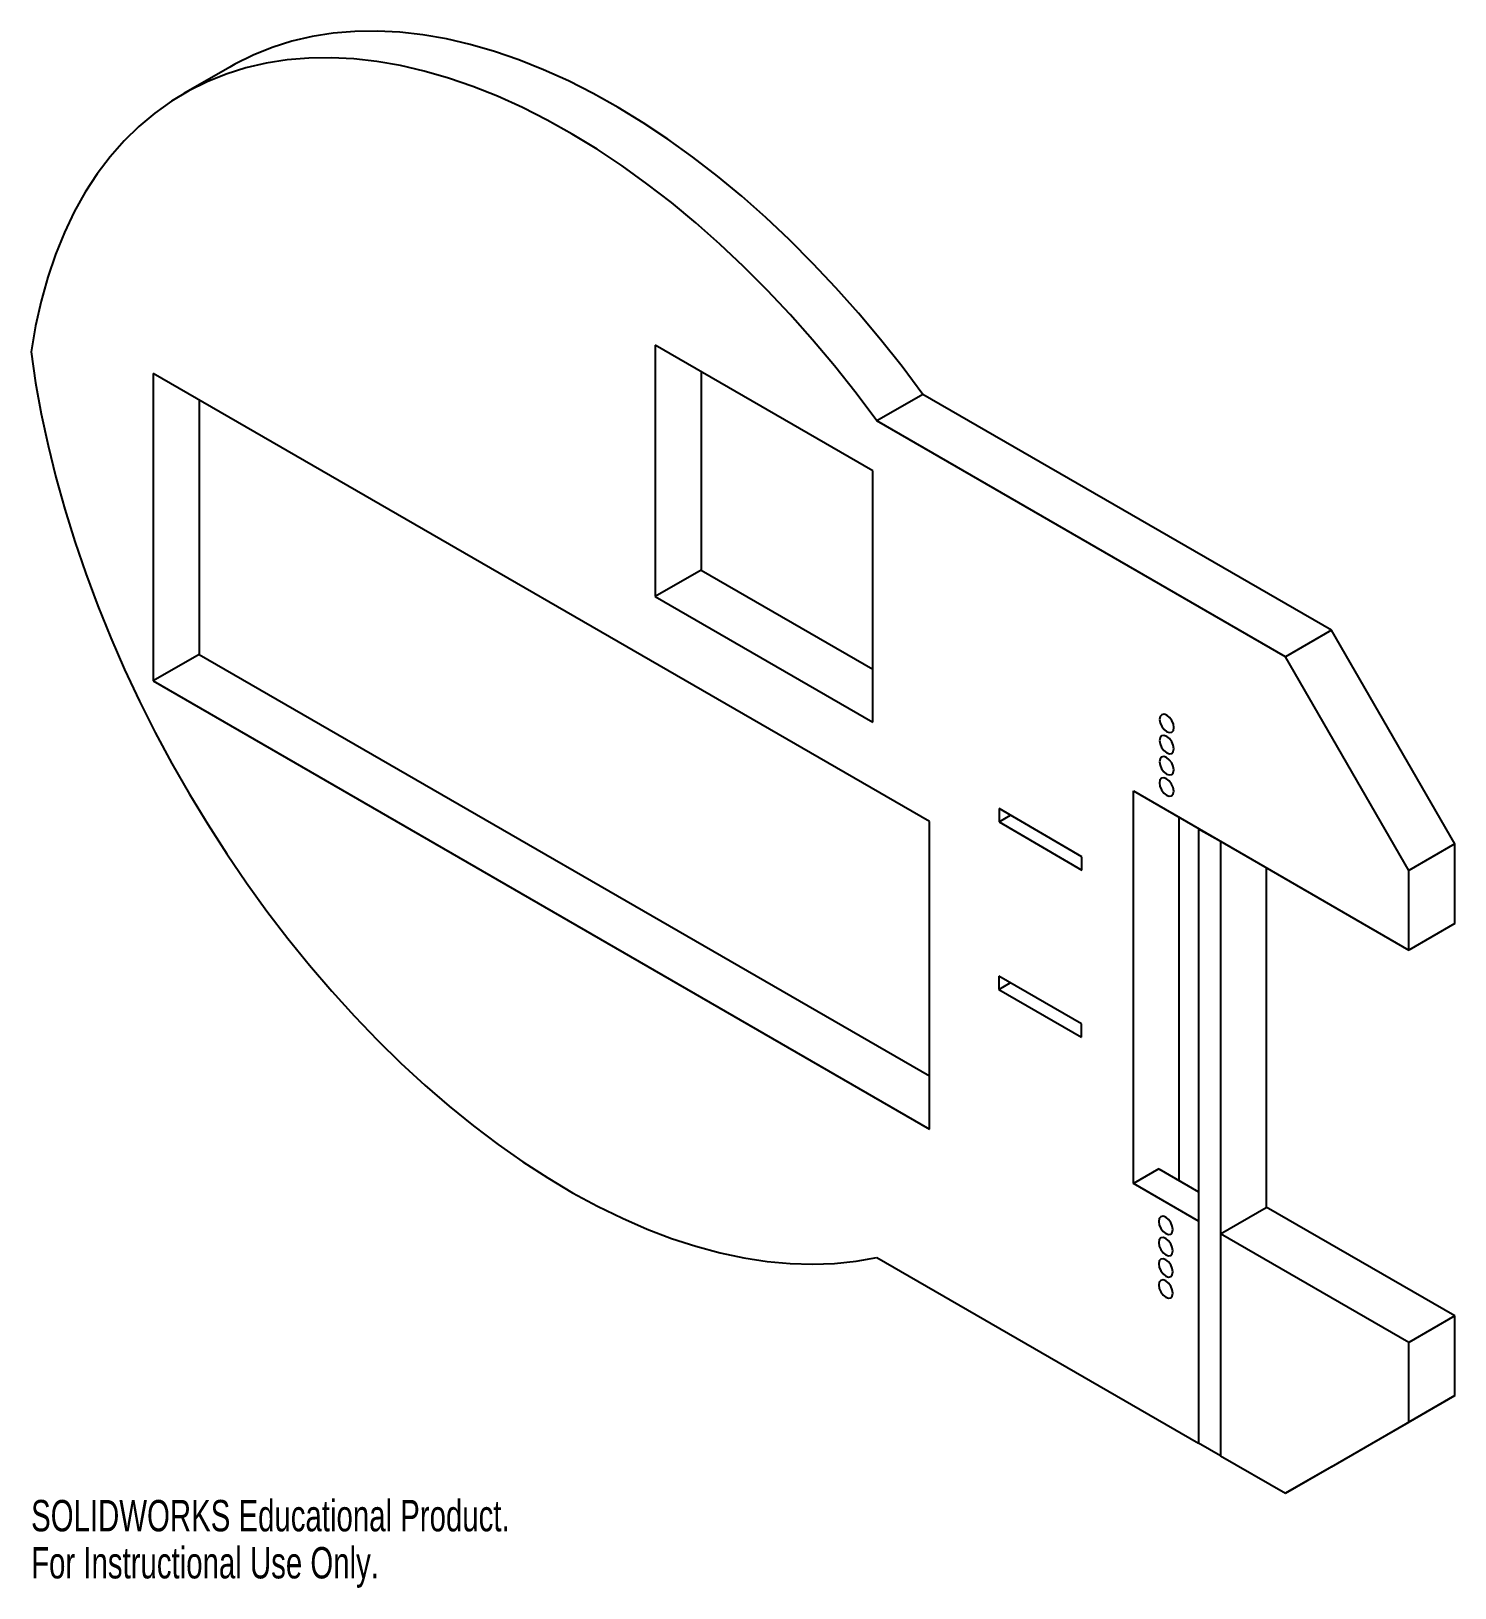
# Paper-space layout '_Isometric' of a CAD drawing. Header units: millimetres. Extents: x -177 to 42, y -97 to 143.
import ezdxf

# ---------------------------------------------------------------- set-up
doc = ezdxf.new("R2010")
doc.units = ezdxf.units.MM
doc.styles.add('SLDTEXTSTYLE0', font='TXT', dxfattribs={"width": 0.7})

psp = doc.layouts.new('_Isometric')

# ---------------------------------------------------------------- linework, layer by layer
at = {"color": 7, "linetype": 'Continuous', "lineweight": 25}
for p, q in [((-146.2, 137.59), (-153.27, 133.51)), ((-47.18, 75.41), (-80.7, 94.76)), ((-80.7, 94.76), (-80.7, 56.06)), ((-38.48, 21.44), (-157.98, 90.43)), ((-157.98, 90.43), (-157.98, 43.07)), ((-73.62, 90.68), (-73.62, 60.15)), ((-150.9, 86.34), (-150.9, 47.16)), ((-39.48, 87.2), (-46.56, 83.12)), ((23.43, 50.88), (-39.48, 87.2)), ((16.36, 46.79), (-46.56, 83.12)), ((-47.18, 36.71), (-47.18, 75.41)), ((-73.62, 60.15), (-80.7, 56.06)), ((-73.62, 60.15), (-47.18, 44.88)), ((-80.7, 56.06), (-47.18, 36.71)), ((23.43, 50.88), (16.36, 46.79)), ((42.43, 17.97), (23.43, 50.88)), ((-150.9, 47.16), (-157.98, 43.07)), ((-150.9, 47.16), (-38.48, -17.74)), ((35.36, 13.89), (16.36, 46.79)), ((-157.98, 43.07), (-38.48, -25.92)), ((-7.07, 26.13), (35.36, 1.64)), ((-7.07, -34.29), (-7.07, 26.13)), ((-27.73, 23.42), (-27.74, 21.38)), ((-27.74, 21.38), (-25.97, 22.4)), ((-15, 16), (-27.73, 23.42)), ((0.01, -33.88), (0.01, 22.04)), ((-38.48, -25.92), (-38.48, 21.44)), ((-27.74, 21.38), (-15.01, 13.96)), ((2.98, 20.32), (2.98, -74.29)), ((2.98, 20.32), (6.34, 18.38)), ((2.99, 20.32), (2.98, 20.32)), ((6.34, 18.38), (6.34, -76.23)), ((6.34, 18.38), (6.35, 18.38)), ((42.43, 17.97), (35.36, 13.89)), ((42.43, 5.72), (42.43, 17.97)), ((-15.01, 13.96), (-15, 16)), ((13.38, 14.32), (13.38, -37.98)), ((35.36, 1.64), (35.36, 13.89)), ((42.43, 5.72), (35.36, 1.64)), ((-27.79, -2.38), (-27.79, -4.43)), ((-15.06, -9.72), (-27.79, -2.38)), ((-27.79, -4.43), (-26.02, -3.4)), ((-27.79, -4.43), (-15.06, -11.77)), ((-15.06, -11.77), (-15.06, -9.72)), ((-3.17, -32.04), (-7.07, -34.29)), ((-3.17, -32.04), (2.98, -35.6)), ((2.98, -40.1), (-7.07, -34.29)), ((6.35, -42.04), (13.38, -37.98)), ((42.43, -54.7), (13.38, -37.93)), ((6.35, -42.04), (6.35, -76.23)), ((35.36, -58.79), (6.35, -42.04)), ((-46.56, -45.68), (2.98, -74.29)), ((42.43, -54.7), (35.36, -58.79)), ((42.43, -66.95), (42.43, -54.7)), ((35.36, -71.03), (35.36, -58.79)), ((23.43, -77.92), (42.43, -66.95)), ((42.43, -66.95), (35.36, -71.03)), ((16.36, -82.01), (35.36, -71.03)), ((6.34, -76.23), (2.98, -74.29)), ((6.35, -76.23), (6.34, -76.23)), ((6.35, -76.23), (16.36, -82.01)), ((23.43, -77.92), (16.36, -82.01))]:
    psp.add_line(p, q, dxfattribs=at)
at = {"color": 7, "linetype": 'Continuous', "lineweight": 25, "flags": 128}
for points in [[(-39.48, 87.2), (-42.69, 91.49), (-46, 95.66), (-49.39, 99.7), (-52.86, 103.6), (-56.4, 107.36), (-60, 110.97), (-63.66, 114.41), (-67.37, 117.7), (-71.12, 120.8), (-74.91, 123.73), (-78.72, 126.47), (-82.55, 129.02), (-86.39, 131.37), (-90.23, 133.52), (-94.06, 135.46), (-97.88, 137.19), (-101.67, 138.7), (-105.43, 140), (-109.16, 141.07), (-112.84, 141.92), (-116.46, 142.55), (-120.02, 142.95), (-123.52, 143.13), (-126.93, 143.08), (-130.26, 142.8), (-133.5, 142.29), (-136.65, 141.56), (-139.69, 140.6), (-142.61, 139.42), (-145.42, 138.03), (-146.2, 137.59)], [(-46.56, 83.12), (-49.77, 87.4), (-53.08, 91.57), (-56.46, 95.61), (-59.93, 99.51), (-63.47, 103.27), (-67.08, 106.88), (-70.74, 110.33), (-74.45, 113.61), (-78.2, 116.72), (-81.99, 119.64), (-85.8, 122.38), (-89.63, 124.93), (-93.46, 127.28), (-97.3, 129.43), (-101.14, 131.37), (-104.95, 133.1), (-108.75, 134.61), (-112.51, 135.91), (-116.24, 136.99), (-119.92, 137.84), (-123.54, 138.47), (-127.1, 138.87), (-130.59, 139.04), (-134.01, 138.99), (-137.34, 138.71), (-140.58, 138.2), (-143.73, 137.47), (-146.76, 136.52), (-149.69, 135.34), (-152.5, 133.94), (-155.19, 132.33), (-157.75, 130.5), (-160.18, 128.46), (-162.46, 126.22), (-164.6, 123.78), (-166.6, 121.14), (-168.44, 118.31), (-170.13, 115.3), (-171.65, 112.11), (-173.01, 108.75), (-174.21, 105.23), (-175.24, 101.55), (-176.09, 97.73), (-176.78, 93.76)], [(-176.78, 93.76), (-176.08, 89), (-175.21, 84.19), (-174.18, 79.33), (-172.97, 74.43), (-171.6, 69.5), (-170.07, 64.56), (-168.37, 59.61), (-166.53, 54.66), (-164.53, 49.73), (-162.38, 44.82), (-160.09, 39.94), (-157.66, 35.12), (-155.1, 30.34), (-152.41, 25.63), (-149.59, 21), (-146.66, 16.45), (-143.63, 12), (-140.48, 7.65), (-137.24, 3.41), (-133.91, -0.71), (-130.5, -4.7), (-127.01, -8.54), (-123.45, -12.25), (-119.83, -15.79), (-116.15, -19.18), (-112.43, -22.39), (-108.67, -25.44), (-104.88, -28.29), (-101.07, -30.97), (-97.24, -33.44), (-93.4, -35.72), (-89.57, -37.8), (-85.75, -39.66), (-81.94, -41.32), (-78.16, -42.76), (-74.42, -43.98), (-70.71, -44.98), (-67.05, -45.76), (-63.45, -46.31), (-59.92, -46.64), (-56.45, -46.74), (-53.07, -46.61), (-49.77, -46.26), (-46.56, -45.68)], [(-3.02, 37.16), (-2.94, 36.63), (-2.7, 36.08), (-2.34, 35.6), (-1.93, 35.26), (-1.51, 35.12), (-1.15, 35.18), (-0.91, 35.46), (-0.83, 35.89), (-0.91, 36.43), (-1.15, 36.97), (-1.51, 37.45), (-1.93, 37.79), (-2.34, 37.94), (-2.7, 37.87), (-2.94, 37.6), (-3.02, 37.16)], [(-3.03, 33.9), (-2.95, 33.37), (-2.71, 32.82), (-2.36, 32.34), (-1.94, 32), (-1.52, 31.86), (-1.16, 31.92), (-0.92, 32.2), (-0.84, 32.63), (-0.92, 33.17), (-1.16, 33.71), (-1.52, 34.19), (-1.94, 34.53), (-2.36, 34.68), (-2.71, 34.61), (-2.95, 34.34), (-3.03, 33.9)], [(-3.04, 30.64), (-2.96, 30.11), (-2.72, 29.56), (-2.37, 29.08), (-1.95, 28.74), (-1.53, 28.6), (-1.17, 28.67), (-0.94, 28.94), (-0.85, 29.37), (-0.94, 29.91), (-1.17, 30.46), (-1.53, 30.93), (-1.95, 31.27), (-2.37, 31.42), (-2.72, 31.35), (-2.96, 31.08), (-3.04, 30.64)], [(-3.06, 27.38), (-2.97, 26.85), (-2.73, 26.3), (-2.38, 25.82), (-1.96, 25.48), (-1.54, 25.34), (-1.18, 25.41), (-0.95, 25.68), (-0.86, 26.12), (-0.95, 26.65), (-1.18, 27.2), (-1.54, 27.68), (-1.96, 28.01), (-2.38, 28.16), (-2.73, 28.09), (-2.97, 27.82), (-3.06, 27.38)], [(-3.17, -40.14), (-3.09, -40.67), (-2.85, -41.22), (-2.5, -41.7), (-2.08, -42.03), (-1.66, -42.18), (-1.3, -42.11), (-1.07, -41.84), (-0.98, -41.4), (-1.07, -40.87), (-1.3, -40.32), (-1.66, -39.84), (-2.08, -39.5), (-2.5, -39.36), (-2.85, -39.43), (-3.09, -39.7), (-3.17, -40.14)], [(-3.17, -43.4), (-3.09, -43.93), (-2.85, -44.48), (-2.5, -44.96), (-2.08, -45.3), (-1.66, -45.45), (-1.3, -45.38), (-1.07, -45.1), (-0.98, -44.67), (-1.07, -44.14), (-1.3, -43.59), (-1.66, -43.11), (-2.08, -42.77), (-2.5, -42.62), (-2.85, -42.69), (-3.09, -42.97), (-3.17, -43.4)], [(-3.17, -46.67), (-3.09, -47.2), (-2.85, -47.75), (-2.5, -48.23), (-2.08, -48.57), (-1.66, -48.71), (-1.3, -48.64), (-1.07, -48.37), (-0.98, -47.93), (-1.07, -47.4), (-1.3, -46.85), (-1.66, -46.37), (-2.08, -46.04), (-2.5, -45.89), (-2.85, -45.96), (-3.09, -46.23), (-3.17, -46.67)], [(-3.17, -49.93), (-3.09, -50.47), (-2.85, -51.01), (-2.5, -51.49), (-2.08, -51.83), (-1.66, -51.98), (-1.3, -51.91), (-1.07, -51.64), (-0.98, -51.2), (-1.07, -50.67), (-1.3, -50.12), (-1.66, -49.64), (-2.08, -49.3), (-2.5, -49.16), (-2.85, -49.22), (-3.09, -49.5), (-3.17, -49.93)]]:
    psp.add_lwpolyline(points, dxfattribs=at)

# ---------------------------------------------------------------- texts
at = {"color": 7, "linetype": 'Continuous', "char_height": 4.8336, "attachment_point": 1, "style": 'SLDTEXTSTYLE0'}
for s, insert in [('SOLIDWORKS Educational Product.', (-176.78, -83.03)), ('For Instructional Use Only.', (-176.78, -90.28))]:
    psp.add_mtext(s, dxfattribs=dict(at, insert=insert))

doc.saveas('drawing.dxf')
